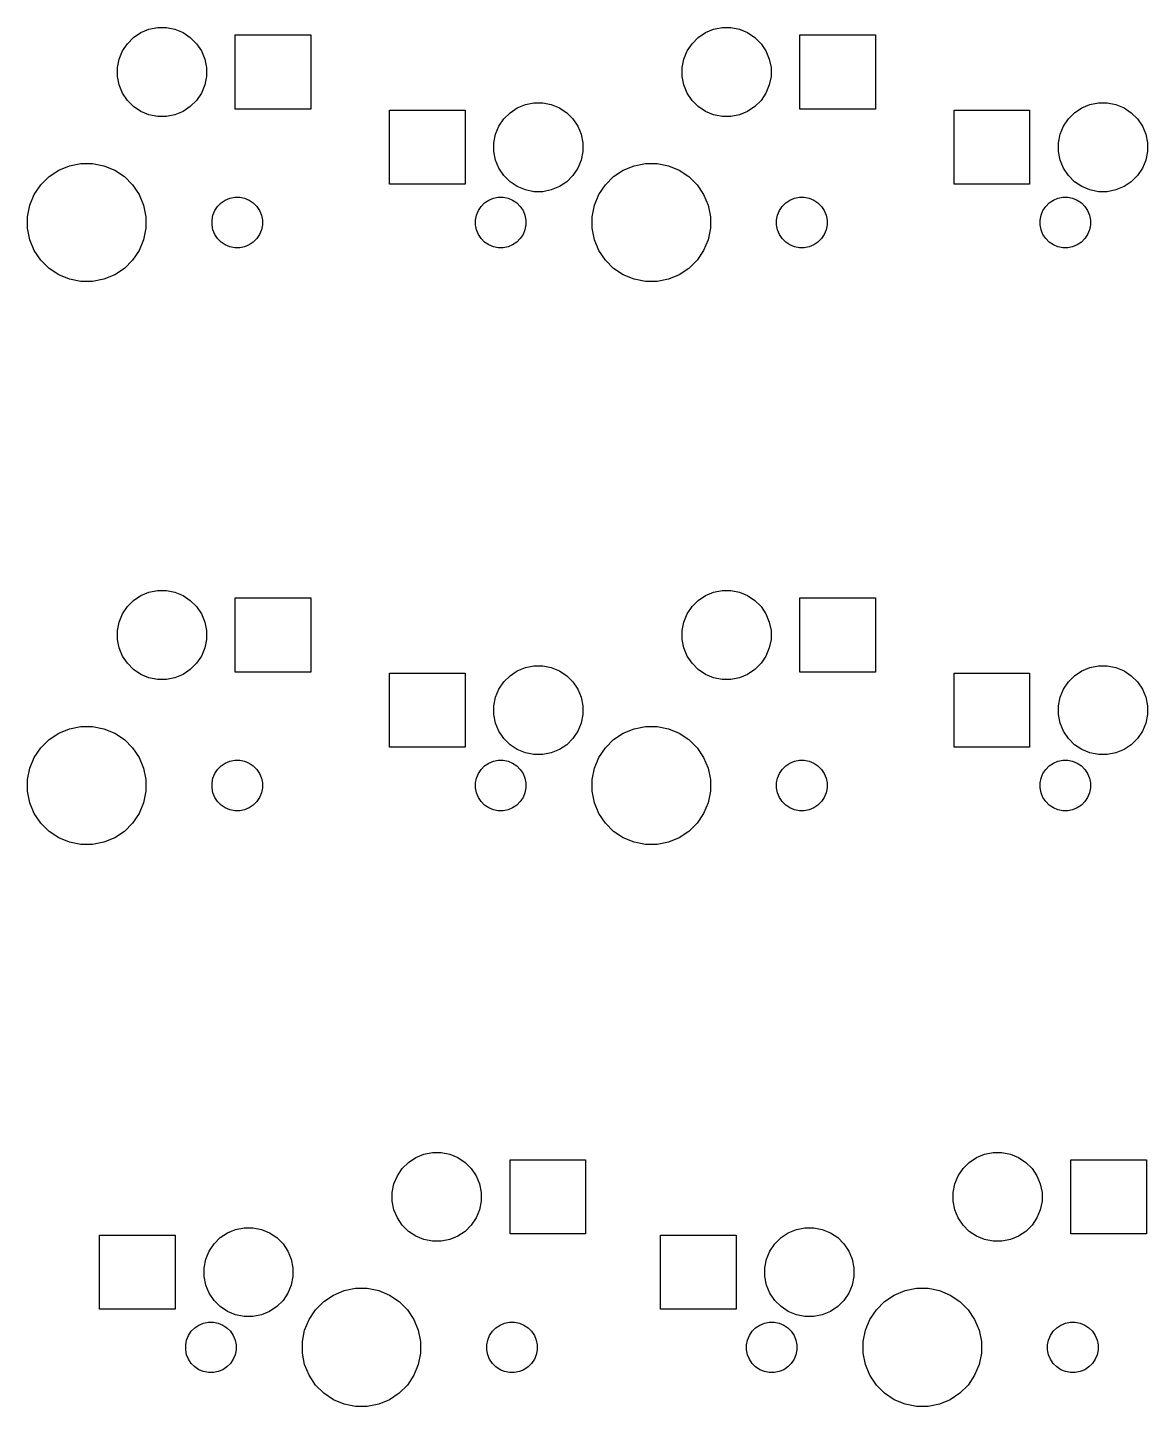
# Model space of a CAD drawing. Extents: x 1.2 to 14.8, y -4.6 to -0.3.
# Drawn here: x 4.511 to 5.999, y -2.308 to -0.476 of the extents above; entities that cross this region are included whole.
import ezdxf

# ---------------------------------------------------------------- set-up
doc = ezdxf.new("R2010")
doc.units = 0
doc.header["$MEASUREMENT"] = 0
doc.layers.add('BLACK', color=7, linetype='CONTINUOUS')

msp = doc.modelspace()

# ---------------------------------------------------------------- linework, layer by layer
at = {"layer": 'BLACK', "linetype": 'CONTINUOUS'}
for p, q in [((4.67277, -0.478214), (4.68418, -0.475945)), ((4.68418, -0.475945), (4.69582, -0.475945)), ((4.69582, -0.475945), (4.70723, -0.478214)), ((5.42277, -0.478214), (5.43418, -0.475945)), ((5.43418, -0.475945), (5.44582, -0.475945)), ((5.44582, -0.475945), (5.45723, -0.478214)), ((4.64413, -0.497355), (4.65235, -0.489129)), ((4.65235, -0.489129), (4.66203, -0.482666)), ((4.66203, -0.482666), (4.67277, -0.478214)), ((4.70723, -0.478214), (4.71797, -0.482666)), ((4.71797, -0.482666), (4.72765, -0.489129)), ((4.72765, -0.489129), (4.73587, -0.497355)), ((4.78744, -0.584213), (4.78744, -0.485787)), ((4.78744, -0.485787), (4.88783, -0.485787)), ((4.88783, -0.485787), (4.88783, -0.584213)), ((5.39413, -0.497355), (5.40235, -0.489129)), ((5.40235, -0.489129), (5.41203, -0.482666)), ((5.41203, -0.482666), (5.42277, -0.478214)), ((5.45723, -0.478214), (5.46797, -0.482666)), ((5.46797, -0.482666), (5.47765, -0.489129)), ((5.47765, -0.489129), (5.48587, -0.497355)), ((5.53744, -0.584213), (5.53744, -0.485787)), ((5.53744, -0.485787), (5.63783, -0.485787)), ((5.63783, -0.485787), (5.63783, -0.584213)), ((4.63321, -0.517774), (4.63767, -0.507027)), ((4.63767, -0.507027), (4.64413, -0.497355)), ((4.73587, -0.497355), (4.74233, -0.507027)), ((4.74233, -0.507027), (4.74679, -0.517774)), ((5.38321, -0.517774), (5.38767, -0.507027)), ((5.38767, -0.507027), (5.39413, -0.497355)), ((5.48587, -0.497355), (5.49233, -0.507027)), ((5.49233, -0.507027), (5.49679, -0.517774)), ((4.63094, -0.529184), (4.63321, -0.517774)), ((4.63094, -0.540816), (4.63094, -0.529184)), ((4.74679, -0.517774), (4.74906, -0.529184)), ((4.74906, -0.529184), (4.74906, -0.540816)), ((5.38094, -0.529184), (5.38321, -0.517774)), ((5.38094, -0.540816), (5.38094, -0.529184)), ((5.49679, -0.517774), (5.49906, -0.529184)), ((5.49906, -0.529184), (5.49906, -0.540816)), ((4.63321, -0.552226), (4.63094, -0.540816)), ((4.74906, -0.540816), (4.74679, -0.552226)), ((5.38321, -0.552226), (5.38094, -0.540816)), ((5.49906, -0.540816), (5.49679, -0.552226)), ((4.63767, -0.562973), (4.63321, -0.552226)), ((4.64413, -0.572645), (4.63767, -0.562973)), ((4.74233, -0.562973), (4.73587, -0.572645)), ((4.74679, -0.552226), (4.74233, -0.562973)), ((5.38767, -0.562973), (5.38321, -0.552226)), ((5.39413, -0.572645), (5.38767, -0.562973)), ((5.49233, -0.562973), (5.48587, -0.572645)), ((5.49679, -0.552226), (5.49233, -0.562973)), ((4.65235, -0.580871), (4.64413, -0.572645)), ((4.66203, -0.587334), (4.65235, -0.580871)), ((4.72765, -0.580871), (4.71797, -0.587334)), ((4.73587, -0.572645), (4.72765, -0.580871)), ((4.88783, -0.584213), (4.78744, -0.584213)), ((4.99217, -0.684213), (4.99217, -0.585787)), ((4.99217, -0.585787), (5.09256, -0.585787)), ((5.09256, -0.585787), (5.09256, -0.684213)), ((5.15235, -0.589129), (5.16203, -0.582666)), ((5.16203, -0.582666), (5.17277, -0.578214)), ((5.17277, -0.578214), (5.18418, -0.575945)), ((5.18418, -0.575945), (5.19582, -0.575945)), ((5.19582, -0.575945), (5.20723, -0.578214)), ((5.20723, -0.578214), (5.21797, -0.582666)), ((5.21797, -0.582666), (5.22765, -0.589129)), ((5.40235, -0.580871), (5.39413, -0.572645)), ((5.41203, -0.587334), (5.40235, -0.580871)), ((5.47765, -0.580871), (5.46797, -0.587334)), ((5.48587, -0.572645), (5.47765, -0.580871)), ((5.63783, -0.584213), (5.53744, -0.584213)), ((5.74217, -0.684213), (5.74217, -0.585787)), ((5.74217, -0.585787), (5.84256, -0.585787)), ((5.84256, -0.585787), (5.84256, -0.684213)), ((5.90235, -0.589129), (5.91203, -0.582666)), ((5.91203, -0.582666), (5.92277, -0.578214)), ((5.92277, -0.578214), (5.93418, -0.575945)), ((5.93418, -0.575945), (5.94582, -0.575945)), ((5.94582, -0.575945), (5.95723, -0.578214)), ((5.95723, -0.578214), (5.96797, -0.582666)), ((5.96797, -0.582666), (5.97765, -0.589129)), ((4.67277, -0.591786), (4.66203, -0.587334)), ((4.68418, -0.594055), (4.67277, -0.591786)), ((4.69582, -0.594055), (4.68418, -0.594055)), ((4.70723, -0.591786), (4.69582, -0.594055)), ((4.71797, -0.587334), (4.70723, -0.591786)), ((5.13767, -0.607027), (5.14413, -0.597355)), ((5.14413, -0.597355), (5.15235, -0.589129)), ((5.22765, -0.589129), (5.23587, -0.597355)), ((5.23587, -0.597355), (5.24233, -0.607027)), ((5.42277, -0.591786), (5.41203, -0.587334)), ((5.43418, -0.594055), (5.42277, -0.591786)), ((5.44582, -0.594055), (5.43418, -0.594055)), ((5.45723, -0.591786), (5.44582, -0.594055)), ((5.46797, -0.587334), (5.45723, -0.591786)), ((5.88767, -0.607027), (5.89413, -0.597355)), ((5.89413, -0.597355), (5.90235, -0.589129)), ((5.97765, -0.589129), (5.98587, -0.597355)), ((5.98587, -0.597355), (5.99233, -0.607027)), ((5.13094, -0.629184), (5.13321, -0.617774)), ((5.13321, -0.617774), (5.13767, -0.607027)), ((5.24233, -0.607027), (5.24679, -0.617774)), ((5.24679, -0.617774), (5.24906, -0.629184)), ((5.88094, -0.629184), (5.88321, -0.617774)), ((5.88321, -0.617774), (5.88767, -0.607027)), ((5.99233, -0.607027), (5.99679, -0.617774)), ((5.99679, -0.617774), (5.99906, -0.629184)), ((5.13094, -0.640816), (5.13094, -0.629184)), ((5.13321, -0.652226), (5.13094, -0.640816)), ((5.24906, -0.640816), (5.24679, -0.652226)), ((5.24906, -0.629184), (5.24906, -0.640816)), ((5.88094, -0.640816), (5.88094, -0.629184)), ((5.88321, -0.652226), (5.88094, -0.640816)), ((5.99906, -0.640816), (5.99679, -0.652226)), ((5.99906, -0.629184), (5.99906, -0.640816)), ((4.55282, -0.665434), (4.5671, -0.659517)), ((4.5671, -0.659517), (4.58227, -0.6565)), ((4.58227, -0.6565), (4.59773, -0.6565)), ((4.59773, -0.6565), (4.6129, -0.659517)), ((4.6129, -0.659517), (4.62718, -0.665434)), ((5.13767, -0.662973), (5.13321, -0.652226)), ((5.24679, -0.652226), (5.24233, -0.662973)), ((5.30282, -0.665434), (5.3171, -0.659517)), ((5.3171, -0.659517), (5.33227, -0.6565)), ((5.33227, -0.6565), (5.34773, -0.6565)), ((5.34773, -0.6565), (5.3629, -0.659517)), ((5.3629, -0.659517), (5.37718, -0.665434)), ((5.88767, -0.662973), (5.88321, -0.652226)), ((5.99679, -0.652226), (5.99233, -0.662973)), ((4.52903, -0.684959), (4.53996, -0.674025)), ((4.53996, -0.674025), (4.55282, -0.665434)), ((4.62718, -0.665434), (4.64004, -0.674025)), ((4.64004, -0.674025), (4.65097, -0.684959)), ((5.14413, -0.672645), (5.13767, -0.662973)), ((5.15235, -0.680871), (5.14413, -0.672645)), ((5.23587, -0.672645), (5.22765, -0.680871)), ((5.24233, -0.662973), (5.23587, -0.672645)), ((5.27903, -0.684959), (5.28996, -0.674025)), ((5.28996, -0.674025), (5.30282, -0.665434)), ((5.37718, -0.665434), (5.39004, -0.674025)), ((5.39004, -0.674025), (5.40097, -0.684959)), ((5.89413, -0.672645), (5.88767, -0.662973)), ((5.90235, -0.680871), (5.89413, -0.672645)), ((5.98587, -0.672645), (5.97765, -0.680871)), ((5.99233, -0.662973), (5.98587, -0.672645)), ((4.52043, -0.697816), (4.52903, -0.684959)), ((4.65097, -0.684959), (4.65957, -0.697816)), ((5.09256, -0.684213), (4.99217, -0.684213)), ((5.16203, -0.687334), (5.15235, -0.680871)), ((5.17277, -0.691786), (5.16203, -0.687334)), ((5.18418, -0.694055), (5.17277, -0.691786)), ((5.19582, -0.694055), (5.18418, -0.694055)), ((5.20723, -0.691786), (5.19582, -0.694055)), ((5.21797, -0.687334), (5.20723, -0.691786)), ((5.22765, -0.680871), (5.21797, -0.687334)), ((5.27043, -0.697816), (5.27903, -0.684959)), ((5.40097, -0.684959), (5.40957, -0.697816)), ((5.84256, -0.684213), (5.74217, -0.684213)), ((5.91203, -0.687334), (5.90235, -0.680871)), ((5.92277, -0.691786), (5.91203, -0.687334)), ((5.93418, -0.694055), (5.92277, -0.691786)), ((5.94582, -0.694055), (5.93418, -0.694055)), ((5.95723, -0.691786), (5.94582, -0.694055)), ((5.96797, -0.687334), (5.95723, -0.691786)), ((5.97765, -0.680871), (5.96797, -0.687334)), ((4.5115, -0.727268), (4.51452, -0.712102)), ((4.51452, -0.712102), (4.52043, -0.697816)), ((4.65957, -0.697816), (4.66548, -0.712102)), ((4.66548, -0.712102), (4.6685, -0.727268)), ((4.76031, -0.719132), (4.76398, -0.713645)), ((4.76398, -0.713645), (4.76865, -0.708979)), ((4.76865, -0.708979), (4.77413, -0.705313)), ((4.77413, -0.705313), (4.78023, -0.702787)), ((4.78023, -0.702787), (4.7867, -0.7015)), ((4.7867, -0.7015), (4.7933, -0.7015)), ((4.7933, -0.7015), (4.79977, -0.702787)), ((4.79977, -0.702787), (4.80587, -0.705313)), ((4.80587, -0.705313), (4.81135, -0.708979)), ((4.81135, -0.708979), (4.81602, -0.713645)), ((4.81602, -0.713645), (4.81969, -0.719132)), ((5.11031, -0.719132), (5.11398, -0.713645)), ((5.11398, -0.713645), (5.11864, -0.708979)), ((5.11864, -0.708979), (5.12413, -0.705313)), ((5.12413, -0.705313), (5.13023, -0.702787)), ((5.13023, -0.702787), (5.1367, -0.7015)), ((5.1367, -0.7015), (5.1433, -0.7015)), ((5.1433, -0.7015), (5.14977, -0.702787)), ((5.14977, -0.702787), (5.15587, -0.705313)), ((5.15587, -0.705313), (5.16135, -0.708979)), ((5.16135, -0.708979), (5.16602, -0.713645)), ((5.16602, -0.713645), (5.16969, -0.719132)), ((5.2615, -0.727268), (5.26452, -0.712102)), ((5.26452, -0.712102), (5.27043, -0.697816)), ((5.40957, -0.697816), (5.41548, -0.712102)), ((5.41548, -0.712102), (5.4185, -0.727268)), ((5.51031, -0.719132), (5.51398, -0.713645)), ((5.51398, -0.713645), (5.51865, -0.708979)), ((5.51865, -0.708979), (5.52413, -0.705313)), ((5.52413, -0.705313), (5.53023, -0.702787)), ((5.53023, -0.702787), (5.5367, -0.7015)), ((5.5367, -0.7015), (5.5433, -0.7015)), ((5.5433, -0.7015), (5.54977, -0.702787)), ((5.54977, -0.702787), (5.55587, -0.705313)), ((5.55587, -0.705313), (5.56135, -0.708979)), ((5.56135, -0.708979), (5.56602, -0.713645)), ((5.56602, -0.713645), (5.56969, -0.719132)), ((5.86031, -0.719132), (5.86398, -0.713645)), ((5.86398, -0.713645), (5.86864, -0.708979)), ((5.86864, -0.708979), (5.87413, -0.705313)), ((5.87413, -0.705313), (5.88023, -0.702787)), ((5.88023, -0.702787), (5.8867, -0.7015)), ((5.8867, -0.7015), (5.8933, -0.7015)), ((5.8933, -0.7015), (5.89977, -0.702787)), ((5.89977, -0.702787), (5.90587, -0.705313)), ((5.90587, -0.705313), (5.91135, -0.708979)), ((5.91135, -0.708979), (5.91602, -0.713645)), ((5.91602, -0.713645), (5.91969, -0.719132)), ((4.5115, -0.742732), (4.5115, -0.727268)), ((4.6685, -0.727268), (4.6685, -0.742732)), ((4.7565, -0.731701), (4.75779, -0.725228)), ((4.7565, -0.738299), (4.7565, -0.731701)), ((4.75779, -0.725228), (4.76031, -0.719132)), ((4.81969, -0.719132), (4.82221, -0.725228)), ((4.82221, -0.725228), (4.8235, -0.731701)), ((4.8235, -0.731701), (4.8235, -0.738299)), ((5.1065, -0.731701), (5.10779, -0.725228)), ((5.1065, -0.738299), (5.1065, -0.731701)), ((5.10779, -0.725228), (5.11031, -0.719132)), ((5.16969, -0.719132), (5.17221, -0.725228)), ((5.17221, -0.725228), (5.1735, -0.731701)), ((5.1735, -0.731701), (5.1735, -0.738299)), ((5.2615, -0.742732), (5.2615, -0.727268)), ((5.4185, -0.727268), (5.4185, -0.742732)), ((5.5065, -0.731701), (5.50779, -0.725228)), ((5.5065, -0.738299), (5.5065, -0.731701)), ((5.50779, -0.725228), (5.51031, -0.719132)), ((5.56969, -0.719132), (5.57221, -0.725228)), ((5.57221, -0.725228), (5.5735, -0.731701)), ((5.5735, -0.731701), (5.5735, -0.738299)), ((5.8565, -0.731701), (5.85779, -0.725228)), ((5.8565, -0.738299), (5.8565, -0.731701)), ((5.85779, -0.725228), (5.86031, -0.719132)), ((5.91969, -0.719132), (5.92221, -0.725228)), ((5.92221, -0.725228), (5.9235, -0.731701)), ((5.9235, -0.731701), (5.9235, -0.738299)), ((4.51452, -0.757898), (4.5115, -0.742732)), ((4.6685, -0.742732), (4.66548, -0.757898)), ((4.75779, -0.744772), (4.7565, -0.738299)), ((4.76031, -0.750868), (4.75779, -0.744772)), ((4.76398, -0.756355), (4.76031, -0.750868)), ((4.81969, -0.750868), (4.81602, -0.756355)), ((4.82221, -0.744772), (4.81969, -0.750868)), ((4.8235, -0.738299), (4.82221, -0.744772)), ((5.10779, -0.744772), (5.1065, -0.738299)), ((5.11031, -0.750868), (5.10779, -0.744772)), ((5.11398, -0.756355), (5.11031, -0.750868)), ((5.16969, -0.750868), (5.16602, -0.756355)), ((5.17221, -0.744772), (5.16969, -0.750868)), ((5.1735, -0.738299), (5.17221, -0.744772)), ((5.26452, -0.757898), (5.2615, -0.742732)), ((5.4185, -0.742732), (5.41548, -0.757898)), ((5.50779, -0.744772), (5.5065, -0.738299)), ((5.51031, -0.750868), (5.50779, -0.744772)), ((5.51398, -0.756355), (5.51031, -0.750868)), ((5.56969, -0.750868), (5.56602, -0.756355)), ((5.57221, -0.744772), (5.56969, -0.750868)), ((5.5735, -0.738299), (5.57221, -0.744772)), ((5.85779, -0.744772), (5.8565, -0.738299)), ((5.86031, -0.750868), (5.85779, -0.744772)), ((5.86398, -0.756355), (5.86031, -0.750868)), ((5.91969, -0.750868), (5.91602, -0.756355)), ((5.92221, -0.744772), (5.91969, -0.750868)), ((5.9235, -0.738299), (5.92221, -0.744772)), ((4.52043, -0.772184), (4.51452, -0.757898)), ((4.66548, -0.757898), (4.65957, -0.772184)), ((4.76865, -0.761021), (4.76398, -0.756355)), ((4.77413, -0.764687), (4.76865, -0.761021)), ((4.78023, -0.767213), (4.77413, -0.764687)), ((4.7867, -0.7685), (4.78023, -0.767213)), ((4.7933, -0.7685), (4.7867, -0.7685)), ((4.79977, -0.767213), (4.7933, -0.7685)), ((4.80587, -0.764687), (4.79977, -0.767213)), ((4.81135, -0.761021), (4.80587, -0.764687)), ((4.81602, -0.756355), (4.81135, -0.761021)), ((5.11864, -0.761021), (5.11398, -0.756355)), ((5.12413, -0.764687), (5.11864, -0.761021)), ((5.13023, -0.767213), (5.12413, -0.764687)), ((5.1367, -0.7685), (5.13023, -0.767213)), ((5.1433, -0.7685), (5.1367, -0.7685)), ((5.14977, -0.767213), (5.1433, -0.7685)), ((5.15587, -0.764687), (5.14977, -0.767213)), ((5.16135, -0.761021), (5.15587, -0.764687)), ((5.16602, -0.756355), (5.16135, -0.761021)), ((5.27043, -0.772184), (5.26452, -0.757898)), ((5.41548, -0.757898), (5.40957, -0.772184)), ((5.51865, -0.761021), (5.51398, -0.756355)), ((5.52413, -0.764687), (5.51865, -0.761021)), ((5.53023, -0.767213), (5.52413, -0.764687)), ((5.5367, -0.7685), (5.53023, -0.767213)), ((5.5433, -0.7685), (5.5367, -0.7685)), ((5.54977, -0.767213), (5.5433, -0.7685)), ((5.55587, -0.764687), (5.54977, -0.767213)), ((5.56135, -0.761021), (5.55587, -0.764687)), ((5.56602, -0.756355), (5.56135, -0.761021)), ((5.86864, -0.761021), (5.86398, -0.756355)), ((5.87413, -0.764687), (5.86864, -0.761021)), ((5.88023, -0.767213), (5.87413, -0.764687)), ((5.8867, -0.7685), (5.88023, -0.767213)), ((5.8933, -0.7685), (5.8867, -0.7685)), ((5.89977, -0.767213), (5.8933, -0.7685)), ((5.90587, -0.764687), (5.89977, -0.767213)), ((5.91135, -0.761021), (5.90587, -0.764687)), ((5.91602, -0.756355), (5.91135, -0.761021)), ((4.52903, -0.785041), (4.52043, -0.772184)), ((4.53996, -0.795975), (4.52903, -0.785041)), ((4.65097, -0.785041), (4.64004, -0.795975)), ((4.65957, -0.772184), (4.65097, -0.785041)), ((5.27903, -0.785041), (5.27043, -0.772184)), ((5.28996, -0.795975), (5.27903, -0.785041)), ((5.40097, -0.785041), (5.39004, -0.795975)), ((5.40957, -0.772184), (5.40097, -0.785041)), ((4.55282, -0.804566), (4.53996, -0.795975)), ((4.5671, -0.810483), (4.55282, -0.804566)), ((4.62718, -0.804566), (4.6129, -0.810483)), ((4.64004, -0.795975), (4.62718, -0.804566)), ((5.30282, -0.804566), (5.28996, -0.795975)), ((5.3171, -0.810483), (5.30282, -0.804566)), ((5.37718, -0.804566), (5.3629, -0.810483)), ((5.39004, -0.795975), (5.37718, -0.804566)), ((4.58227, -0.8135), (4.5671, -0.810483)), ((4.59773, -0.8135), (4.58227, -0.8135)), ((4.6129, -0.810483), (4.59773, -0.8135)), ((5.33227, -0.8135), (5.3171, -0.810483)), ((5.34773, -0.8135), (5.33227, -0.8135)), ((5.3629, -0.810483), (5.34773, -0.8135)), ((4.66203, -1.23089), (4.67277, -1.22644)), ((4.67277, -1.22644), (4.68418, -1.22417)), ((4.68418, -1.22417), (4.69582, -1.22417)), ((4.69582, -1.22417), (4.70723, -1.22644)), ((4.70723, -1.22644), (4.71797, -1.23089)), ((5.41203, -1.23089), (5.42277, -1.22644)), ((5.42277, -1.22644), (5.43418, -1.22417)), ((5.43418, -1.22417), (5.44582, -1.22417)), ((5.44582, -1.22417), (5.45723, -1.22644)), ((5.45723, -1.22644), (5.46797, -1.23089)), ((4.63767, -1.25525), (4.64413, -1.24558)), ((4.64413, -1.24558), (4.65235, -1.23735)), ((4.65235, -1.23735), (4.66203, -1.23089)), ((4.71797, -1.23089), (4.72765, -1.23735)), ((4.72765, -1.23735), (4.73587, -1.24558)), ((4.73587, -1.24558), (4.74233, -1.25525)), ((4.78744, -1.33244), (4.78744, -1.23401)), ((4.78744, -1.23401), (4.88783, -1.23401)), ((4.88783, -1.23401), (4.88783, -1.33244)), ((5.38767, -1.25525), (5.39413, -1.24558)), ((5.39413, -1.24558), (5.40235, -1.23735)), ((5.40235, -1.23735), (5.41203, -1.23089)), ((5.46797, -1.23089), (5.47765, -1.23735)), ((5.47765, -1.23735), (5.48587, -1.24558)), ((5.48587, -1.24558), (5.49233, -1.25525)), ((5.53744, -1.33244), (5.53744, -1.23401)), ((5.53744, -1.23401), (5.63783, -1.23401)), ((5.63783, -1.23401), (5.63783, -1.33244)), ((4.63321, -1.266), (4.63767, -1.25525)), ((4.74233, -1.25525), (4.74679, -1.266)), ((5.38321, -1.266), (5.38767, -1.25525)), ((5.49233, -1.25525), (5.49679, -1.266)), ((4.63094, -1.27741), (4.63321, -1.266)), ((4.63094, -1.28904), (4.63094, -1.27741)), ((4.74679, -1.266), (4.74906, -1.27741)), ((4.74906, -1.27741), (4.74906, -1.28904)), ((5.38094, -1.27741), (5.38321, -1.266)), ((5.38094, -1.28904), (5.38094, -1.27741)), ((5.49679, -1.266), (5.49906, -1.27741)), ((5.49906, -1.27741), (5.49906, -1.28904)), ((4.63321, -1.30045), (4.63094, -1.28904)), ((4.63767, -1.3112), (4.63321, -1.30045)), ((4.74679, -1.30045), (4.74233, -1.3112)), ((4.74906, -1.28904), (4.74679, -1.30045)), ((5.38321, -1.30045), (5.38094, -1.28904)), ((5.38767, -1.3112), (5.38321, -1.30045)), ((5.49679, -1.30045), (5.49233, -1.3112)), ((5.49906, -1.28904), (5.49679, -1.30045)), ((4.64413, -1.32087), (4.63767, -1.3112)), ((4.74233, -1.3112), (4.73587, -1.32087)), ((5.39413, -1.32087), (5.38767, -1.3112)), ((5.49233, -1.3112), (5.48587, -1.32087)), ((4.65235, -1.3291), (4.64413, -1.32087)), ((4.66203, -1.33556), (4.65235, -1.3291)), ((4.67277, -1.34001), (4.66203, -1.33556)), ((4.71797, -1.33556), (4.70723, -1.34001)), ((4.72765, -1.3291), (4.71797, -1.33556)), ((4.73587, -1.32087), (4.72765, -1.3291)), ((4.88783, -1.33244), (4.78744, -1.33244)), ((4.99217, -1.43244), (4.99217, -1.33401)), ((4.99217, -1.33401), (5.09256, -1.33401)), ((5.09256, -1.33401), (5.09256, -1.43244)), ((5.14413, -1.34558), (5.15235, -1.33735)), ((5.15235, -1.33735), (5.16203, -1.33089)), ((5.16203, -1.33089), (5.17277, -1.32644)), ((5.17277, -1.32644), (5.18418, -1.32417)), ((5.18418, -1.32417), (5.19582, -1.32417)), ((5.19582, -1.32417), (5.20723, -1.32644)), ((5.20723, -1.32644), (5.21797, -1.33089)), ((5.21797, -1.33089), (5.22765, -1.33735)), ((5.22765, -1.33735), (5.23587, -1.34558)), ((5.40235, -1.3291), (5.39413, -1.32087)), ((5.41203, -1.33556), (5.40235, -1.3291)), ((5.42277, -1.34001), (5.41203, -1.33556)), ((5.46797, -1.33556), (5.45723, -1.34001)), ((5.47765, -1.3291), (5.46797, -1.33556)), ((5.48587, -1.32087), (5.47765, -1.3291)), ((5.63783, -1.33244), (5.53744, -1.33244)), ((5.74217, -1.43244), (5.74217, -1.33401)), ((5.74217, -1.33401), (5.84256, -1.33401)), ((5.84256, -1.33401), (5.84256, -1.43244)), ((5.89413, -1.34558), (5.90235, -1.33735)), ((5.90235, -1.33735), (5.91203, -1.33089)), ((5.91203, -1.33089), (5.92277, -1.32644)), ((5.92277, -1.32644), (5.93418, -1.32417)), ((5.93418, -1.32417), (5.94582, -1.32417)), ((5.94582, -1.32417), (5.95723, -1.32644)), ((5.95723, -1.32644), (5.96797, -1.33089)), ((5.96797, -1.33089), (5.97765, -1.33735)), ((5.97765, -1.33735), (5.98587, -1.34558)), ((4.68418, -1.34228), (4.67277, -1.34001)), ((4.69582, -1.34228), (4.68418, -1.34228)), ((4.70723, -1.34001), (4.69582, -1.34228)), ((5.13321, -1.366), (5.13767, -1.35525)), ((5.13767, -1.35525), (5.14413, -1.34558)), ((5.23587, -1.34558), (5.24233, -1.35525)), ((5.24233, -1.35525), (5.24679, -1.366)), ((5.43418, -1.34228), (5.42277, -1.34001)), ((5.44582, -1.34228), (5.43418, -1.34228)), ((5.45723, -1.34001), (5.44582, -1.34228)), ((5.88321, -1.366), (5.88767, -1.35525)), ((5.88767, -1.35525), (5.89413, -1.34558)), ((5.98587, -1.34558), (5.99233, -1.35525)), ((5.99233, -1.35525), (5.99679, -1.366)), ((5.13094, -1.37741), (5.13321, -1.366)), ((5.24679, -1.366), (5.24906, -1.37741)), ((5.88094, -1.37741), (5.88321, -1.366)), ((5.99679, -1.366), (5.99906, -1.37741)), ((5.13094, -1.38904), (5.13094, -1.37741)), ((5.13321, -1.40045), (5.13094, -1.38904)), ((5.24906, -1.38904), (5.24679, -1.40045)), ((5.24906, -1.37741), (5.24906, -1.38904)), ((5.88094, -1.38904), (5.88094, -1.37741)), ((5.88321, -1.40045), (5.88094, -1.38904)), ((5.99906, -1.38904), (5.99679, -1.40045)), ((5.99906, -1.37741), (5.99906, -1.38904)), ((4.55282, -1.41366), (4.5671, -1.40774)), ((4.5671, -1.40774), (4.58227, -1.40472)), ((4.58227, -1.40472), (4.59773, -1.40472)), ((4.59773, -1.40472), (4.6129, -1.40774)), ((4.6129, -1.40774), (4.62718, -1.41366)), ((5.13767, -1.4112), (5.13321, -1.40045)), ((5.24679, -1.40045), (5.24233, -1.4112)), ((5.30282, -1.41366), (5.3171, -1.40774)), ((5.3171, -1.40774), (5.33227, -1.40472)), ((5.33227, -1.40472), (5.34773, -1.40472)), ((5.34773, -1.40472), (5.3629, -1.40774)), ((5.3629, -1.40774), (5.37718, -1.41366)), ((5.88767, -1.4112), (5.88321, -1.40045)), ((5.99679, -1.40045), (5.99233, -1.4112)), ((4.52903, -1.43318), (4.53996, -1.42225)), ((4.53996, -1.42225), (4.55282, -1.41366)), ((4.62718, -1.41366), (4.64004, -1.42225)), ((4.64004, -1.42225), (4.65097, -1.43318)), ((5.14413, -1.42087), (5.13767, -1.4112)), ((5.15235, -1.4291), (5.14413, -1.42087)), ((5.16203, -1.43556), (5.15235, -1.4291)), ((5.22765, -1.4291), (5.21797, -1.43556)), ((5.23587, -1.42087), (5.22765, -1.4291)), ((5.24233, -1.4112), (5.23587, -1.42087)), ((5.27903, -1.43318), (5.28996, -1.42225)), ((5.28996, -1.42225), (5.30282, -1.41366)), ((5.37718, -1.41366), (5.39004, -1.42225)), ((5.39004, -1.42225), (5.40097, -1.43318)), ((5.89413, -1.42087), (5.88767, -1.4112)), ((5.90235, -1.4291), (5.89413, -1.42087)), ((5.91203, -1.43556), (5.90235, -1.4291)), ((5.97765, -1.4291), (5.96797, -1.43556)), ((5.98587, -1.42087), (5.97765, -1.4291)), ((5.99233, -1.4112), (5.98587, -1.42087)), ((4.51452, -1.46033), (4.52043, -1.44604)), ((4.52043, -1.44604), (4.52903, -1.43318)), ((4.65097, -1.43318), (4.65957, -1.44604)), ((4.65957, -1.44604), (4.66548, -1.46033)), ((5.09256, -1.43244), (4.99217, -1.43244)), ((5.17277, -1.44001), (5.16203, -1.43556)), ((5.18418, -1.44228), (5.17277, -1.44001)), ((5.19582, -1.44228), (5.18418, -1.44228)), ((5.20723, -1.44001), (5.19582, -1.44228)), ((5.21797, -1.43556), (5.20723, -1.44001)), ((5.26452, -1.46033), (5.27043, -1.44604)), ((5.27043, -1.44604), (5.27903, -1.43318)), ((5.40097, -1.43318), (5.40957, -1.44604)), ((5.40957, -1.44604), (5.41548, -1.46033)), ((5.84256, -1.43244), (5.74217, -1.43244)), ((5.92277, -1.44001), (5.91203, -1.43556)), ((5.93418, -1.44228), (5.92277, -1.44001)), ((5.94582, -1.44228), (5.93418, -1.44228)), ((5.95723, -1.44001), (5.94582, -1.44228)), ((5.96797, -1.43556), (5.95723, -1.44001)), ((4.5115, -1.47549), (4.51452, -1.46033)), ((4.66548, -1.46033), (4.6685, -1.47549)), ((4.76031, -1.46736), (4.76398, -1.46187)), ((4.76398, -1.46187), (4.76865, -1.4572)), ((4.76865, -1.4572), (4.77413, -1.45354)), ((4.77413, -1.45354), (4.78023, -1.45101)), ((4.78023, -1.45101), (4.7867, -1.44972)), ((4.7867, -1.44972), (4.7933, -1.44972)), ((4.7933, -1.44972), (4.79977, -1.45101)), ((4.79977, -1.45101), (4.80587, -1.45354)), ((4.80587, -1.45354), (4.81135, -1.4572)), ((4.81135, -1.4572), (4.81602, -1.46187)), ((4.81602, -1.46187), (4.81969, -1.46736)), ((5.11031, -1.46736), (5.11398, -1.46187)), ((5.11398, -1.46187), (5.11864, -1.4572)), ((5.11864, -1.4572), (5.12413, -1.45354)), ((5.12413, -1.45354), (5.13023, -1.45101)), ((5.13023, -1.45101), (5.1367, -1.44972)), ((5.1367, -1.44972), (5.1433, -1.44972)), ((5.1433, -1.44972), (5.14977, -1.45101)), ((5.14977, -1.45101), (5.15587, -1.45354)), ((5.15587, -1.45354), (5.16135, -1.4572)), ((5.16135, -1.4572), (5.16602, -1.46187)), ((5.16602, -1.46187), (5.16969, -1.46736)), ((5.2615, -1.47549), (5.26452, -1.46033)), ((5.41548, -1.46033), (5.4185, -1.47549)), ((5.51031, -1.46736), (5.51398, -1.46187)), ((5.51398, -1.46187), (5.51865, -1.4572)), ((5.51865, -1.4572), (5.52413, -1.45354)), ((5.52413, -1.45354), (5.53023, -1.45101)), ((5.53023, -1.45101), (5.5367, -1.44972)), ((5.5367, -1.44972), (5.5433, -1.44972)), ((5.5433, -1.44972), (5.54977, -1.45101)), ((5.54977, -1.45101), (5.55587, -1.45354)), ((5.55587, -1.45354), (5.56135, -1.4572)), ((5.56135, -1.4572), (5.56602, -1.46187)), ((5.56602, -1.46187), (5.56969, -1.46736)), ((5.86031, -1.46736), (5.86398, -1.46187)), ((5.86398, -1.46187), (5.86864, -1.4572)), ((5.86864, -1.4572), (5.87413, -1.45354)), ((5.87413, -1.45354), (5.88023, -1.45101)), ((5.88023, -1.45101), (5.8867, -1.44972)), ((5.8867, -1.44972), (5.8933, -1.44972)), ((5.8933, -1.44972), (5.89977, -1.45101)), ((5.89977, -1.45101), (5.90587, -1.45354)), ((5.90587, -1.45354), (5.91135, -1.4572)), ((5.91135, -1.4572), (5.91602, -1.46187)), ((5.91602, -1.46187), (5.91969, -1.46736)), ((4.5115, -1.49096), (4.5115, -1.47549)), ((4.6685, -1.47549), (4.6685, -1.49096)), ((4.7565, -1.47992), (4.75779, -1.47345)), ((4.7565, -1.48652), (4.7565, -1.47992)), ((4.75779, -1.47345), (4.76031, -1.46736)), ((4.81969, -1.46736), (4.82221, -1.47345)), ((4.82221, -1.47345), (4.8235, -1.47992)), ((4.8235, -1.47992), (4.8235, -1.48652)), ((5.1065, -1.47992), (5.10779, -1.47345)), ((5.1065, -1.48652), (5.1065, -1.47992)), ((5.10779, -1.47345), (5.11031, -1.46736)), ((5.16969, -1.46736), (5.17221, -1.47345)), ((5.17221, -1.47345), (5.1735, -1.47992)), ((5.1735, -1.47992), (5.1735, -1.48652)), ((5.2615, -1.49096), (5.2615, -1.47549)), ((5.4185, -1.47549), (5.4185, -1.49096)), ((5.5065, -1.47992), (5.50779, -1.47345)), ((5.5065, -1.48652), (5.5065, -1.47992)), ((5.50779, -1.47345), (5.51031, -1.46736)), ((5.56969, -1.46736), (5.57221, -1.47345)), ((5.57221, -1.47345), (5.5735, -1.47992)), ((5.5735, -1.47992), (5.5735, -1.48652)), ((5.8565, -1.47992), (5.85779, -1.47345)), ((5.8565, -1.48652), (5.8565, -1.47992)), ((5.85779, -1.47345), (5.86031, -1.46736)), ((5.91969, -1.46736), (5.92221, -1.47345)), ((5.92221, -1.47345), (5.9235, -1.47992)), ((5.9235, -1.47992), (5.9235, -1.48652)), ((4.51452, -1.50612), (4.5115, -1.49096)), ((4.6685, -1.49096), (4.66548, -1.50612)), ((4.75779, -1.493), (4.7565, -1.48652)), ((4.76031, -1.49909), (4.75779, -1.493)), ((4.76398, -1.50458), (4.76031, -1.49909)), ((4.81969, -1.49909), (4.81602, -1.50458)), ((4.82221, -1.493), (4.81969, -1.49909)), ((4.8235, -1.48652), (4.82221, -1.493)), ((5.10779, -1.493), (5.1065, -1.48652)), ((5.11031, -1.49909), (5.10779, -1.493)), ((5.11398, -1.50458), (5.11031, -1.49909)), ((5.16969, -1.49909), (5.16602, -1.50458)), ((5.17221, -1.493), (5.16969, -1.49909)), ((5.1735, -1.48652), (5.17221, -1.493)), ((5.26452, -1.50612), (5.2615, -1.49096)), ((5.4185, -1.49096), (5.41548, -1.50612)), ((5.50779, -1.493), (5.5065, -1.48652)), ((5.51031, -1.49909), (5.50779, -1.493)), ((5.51398, -1.50458), (5.51031, -1.49909)), ((5.56969, -1.49909), (5.56602, -1.50458)), ((5.57221, -1.493), (5.56969, -1.49909)), ((5.5735, -1.48652), (5.57221, -1.493)), ((5.85779, -1.493), (5.8565, -1.48652)), ((5.86031, -1.49909), (5.85779, -1.493)), ((5.86398, -1.50458), (5.86031, -1.49909)), ((5.91969, -1.49909), (5.91602, -1.50458)), ((5.92221, -1.493), (5.91969, -1.49909)), ((5.9235, -1.48652), (5.92221, -1.493)), ((4.52043, -1.52041), (4.51452, -1.50612)), ((4.52903, -1.53327), (4.52043, -1.52041)), ((4.65957, -1.52041), (4.65097, -1.53327)), ((4.66548, -1.50612), (4.65957, -1.52041)), ((4.76865, -1.50925), (4.76398, -1.50458)), ((4.77413, -1.51291), (4.76865, -1.50925)), ((4.78023, -1.51544), (4.77413, -1.51291)), ((4.7867, -1.51672), (4.78023, -1.51544)), ((4.7933, -1.51672), (4.7867, -1.51672)), ((4.79977, -1.51544), (4.7933, -1.51672)), ((4.80587, -1.51291), (4.79977, -1.51544)), ((4.81135, -1.50925), (4.80587, -1.51291)), ((4.81602, -1.50458), (4.81135, -1.50925)), ((5.11864, -1.50925), (5.11398, -1.50458)), ((5.12413, -1.51291), (5.11864, -1.50925)), ((5.13023, -1.51544), (5.12413, -1.51291)), ((5.1367, -1.51672), (5.13023, -1.51544)), ((5.1433, -1.51672), (5.1367, -1.51672)), ((5.14977, -1.51544), (5.1433, -1.51672)), ((5.15587, -1.51291), (5.14977, -1.51544)), ((5.16135, -1.50925), (5.15587, -1.51291)), ((5.16602, -1.50458), (5.16135, -1.50925)), ((5.27043, -1.52041), (5.26452, -1.50612)), ((5.27903, -1.53327), (5.27043, -1.52041)), ((5.40957, -1.52041), (5.40097, -1.53327)), ((5.41548, -1.50612), (5.40957, -1.52041)), ((5.51865, -1.50925), (5.51398, -1.50458)), ((5.52413, -1.51291), (5.51865, -1.50925)), ((5.53023, -1.51544), (5.52413, -1.51291)), ((5.5367, -1.51672), (5.53023, -1.51544)), ((5.5433, -1.51672), (5.5367, -1.51672)), ((5.54977, -1.51544), (5.5433, -1.51672)), ((5.55587, -1.51291), (5.54977, -1.51544)), ((5.56135, -1.50925), (5.55587, -1.51291)), ((5.56602, -1.50458), (5.56135, -1.50925)), ((5.86864, -1.50925), (5.86398, -1.50458)), ((5.87413, -1.51291), (5.86864, -1.50925)), ((5.88023, -1.51544), (5.87413, -1.51291)), ((5.8867, -1.51672), (5.88023, -1.51544)), ((5.8933, -1.51672), (5.8867, -1.51672)), ((5.89977, -1.51544), (5.8933, -1.51672)), ((5.90587, -1.51291), (5.89977, -1.51544)), ((5.91135, -1.50925), (5.90587, -1.51291)), ((5.91602, -1.50458), (5.91135, -1.50925)), ((4.53996, -1.5442), (4.52903, -1.53327)), ((4.65097, -1.53327), (4.64004, -1.5442)), ((5.28996, -1.5442), (5.27903, -1.53327)), ((5.40097, -1.53327), (5.39004, -1.5442)), ((4.55282, -1.55279), (4.53996, -1.5442)), ((4.5671, -1.55871), (4.55282, -1.55279)), ((4.62718, -1.55279), (4.6129, -1.55871)), ((4.64004, -1.5442), (4.62718, -1.55279)), ((5.30282, -1.55279), (5.28996, -1.5442)), ((5.3171, -1.55871), (5.30282, -1.55279)), ((5.37718, -1.55279), (5.3629, -1.55871)), ((5.39004, -1.5442), (5.37718, -1.55279)), ((4.58227, -1.56172), (4.5671, -1.55871)), ((4.59773, -1.56172), (4.58227, -1.56172)), ((4.6129, -1.55871), (4.59773, -1.56172)), ((5.33227, -1.56172), (5.3171, -1.55871)), ((5.34773, -1.56172), (5.33227, -1.56172)), ((5.3629, -1.55871), (5.34773, -1.56172)), ((5.01735, -1.98413), (5.02703, -1.97767)), ((5.02703, -1.97767), (5.03777, -1.97321)), ((5.03777, -1.97321), (5.04918, -1.97094)), ((5.04918, -1.97094), (5.06082, -1.97094)), ((5.06082, -1.97094), (5.07223, -1.97321)), ((5.07223, -1.97321), (5.08297, -1.97767)), ((5.08297, -1.97767), (5.09265, -1.98413)), ((5.76235, -1.98413), (5.77203, -1.97767)), ((5.77203, -1.97767), (5.78277, -1.97321)), ((5.78277, -1.97321), (5.79418, -1.97094)), ((5.79418, -1.97094), (5.80582, -1.97094)), ((5.80582, -1.97094), (5.81723, -1.97321)), ((5.81723, -1.97321), (5.82797, -1.97767)), ((5.82797, -1.97767), (5.83765, -1.98413)), ((5.00267, -2.00203), (5.00913, -1.99235)), ((5.00913, -1.99235), (5.01735, -1.98413)), ((5.09265, -1.98413), (5.10087, -1.99235)), ((5.10087, -1.99235), (5.10733, -2.00203)), ((5.15244, -2.07921), (5.15244, -1.98079)), ((5.15244, -1.98079), (5.25283, -1.98079)), ((5.25283, -1.98079), (5.25283, -2.07921)), ((5.74767, -2.00203), (5.75413, -1.99235)), ((5.75413, -1.99235), (5.76235, -1.98413)), ((5.83765, -1.98413), (5.84587, -1.99235)), ((5.84587, -1.99235), (5.85233, -2.00203)), ((5.89744, -2.07921), (5.89744, -1.98079)), ((5.89744, -1.98079), (5.99783, -1.98079)), ((5.99783, -1.98079), (5.99783, -2.07921)), ((4.99594, -2.02418), (4.99821, -2.01277)), ((4.99821, -2.01277), (5.00267, -2.00203)), ((5.10733, -2.00203), (5.11179, -2.01277)), ((5.11179, -2.01277), (5.11406, -2.02418)), ((5.74094, -2.02418), (5.74321, -2.01277)), ((5.74321, -2.01277), (5.74767, -2.00203)), ((5.85233, -2.00203), (5.85679, -2.01277)), ((5.85679, -2.01277), (5.85906, -2.02418)), ((4.99594, -2.03582), (4.99594, -2.02418)), ((5.11406, -2.02418), (5.11406, -2.03582)), ((5.74094, -2.03582), (5.74094, -2.02418)), ((5.85906, -2.02418), (5.85906, -2.03582)), ((4.99821, -2.04723), (4.99594, -2.03582)), ((5.00267, -2.05797), (4.99821, -2.04723)), ((5.11179, -2.04723), (5.10733, -2.05797)), ((5.11406, -2.03582), (5.11179, -2.04723)), ((5.74321, -2.04723), (5.74094, -2.03582)), ((5.74767, -2.05797), (5.74321, -2.04723)), ((5.85679, -2.04723), (5.85233, -2.05797)), ((5.85906, -2.03582), (5.85679, -2.04723)), ((5.00913, -2.06765), (5.00267, -2.05797)), ((5.01735, -2.07587), (5.00913, -2.06765)), ((5.10087, -2.06765), (5.09265, -2.07587)), ((5.10733, -2.05797), (5.10087, -2.06765)), ((5.75413, -2.06765), (5.74767, -2.05797)), ((5.76235, -2.07587), (5.75413, -2.06765)), ((5.84587, -2.06765), (5.83765, -2.07587)), ((5.85233, -2.05797), (5.84587, -2.06765)), ((4.60717, -2.17921), (4.60717, -2.08079)), ((4.60717, -2.08079), (4.70756, -2.08079)), ((4.70756, -2.08079), (4.70756, -2.17921)), ((4.75913, -2.09235), (4.76735, -2.08413)), ((4.76735, -2.08413), (4.77703, -2.07767)), ((4.77703, -2.07767), (4.78777, -2.07321)), ((4.78777, -2.07321), (4.79918, -2.07094)), ((4.79918, -2.07094), (4.81082, -2.07094)), ((4.81082, -2.07094), (4.82223, -2.07321)), ((4.82223, -2.07321), (4.83297, -2.07767)), ((4.83297, -2.07767), (4.84265, -2.08413)), ((4.84265, -2.08413), (4.85087, -2.09235)), ((5.02703, -2.08233), (5.01735, -2.07587)), ((5.03777, -2.08679), (5.02703, -2.08233)), ((5.04918, -2.08906), (5.03777, -2.08679)), ((5.06082, -2.08906), (5.04918, -2.08906)), ((5.07223, -2.08679), (5.06082, -2.08906)), ((5.08297, -2.08233), (5.07223, -2.08679)), ((5.09265, -2.07587), (5.08297, -2.08233)), ((5.25283, -2.07921), (5.15244, -2.07921)), ((5.35217, -2.17921), (5.35217, -2.08079)), ((5.35217, -2.08079), (5.45256, -2.08079)), ((5.45256, -2.08079), (5.45256, -2.17921)), ((5.50413, -2.09235), (5.51235, -2.08413)), ((5.51235, -2.08413), (5.52203, -2.07767)), ((5.52203, -2.07767), (5.53277, -2.07321)), ((5.53277, -2.07321), (5.54418, -2.07094)), ((5.54418, -2.07094), (5.55582, -2.07094)), ((5.55582, -2.07094), (5.56723, -2.07321)), ((5.56723, -2.07321), (5.57797, -2.07767)), ((5.57797, -2.07767), (5.58765, -2.08413)), ((5.58765, -2.08413), (5.59587, -2.09235)), ((5.77203, -2.08233), (5.76235, -2.07587)), ((5.78277, -2.08679), (5.77203, -2.08233)), ((5.79418, -2.08906), (5.78277, -2.08679)), ((5.80582, -2.08906), (5.79418, -2.08906)), ((5.81723, -2.08679), (5.80582, -2.08906)), ((5.82797, -2.08233), (5.81723, -2.08679)), ((5.83765, -2.07587), (5.82797, -2.08233)), ((5.99783, -2.07921), (5.89744, -2.07921)), ((4.74821, -2.11277), (4.75267, -2.10203)), ((4.75267, -2.10203), (4.75913, -2.09235)), ((4.85087, -2.09235), (4.85733, -2.10203)), ((4.85733, -2.10203), (4.86179, -2.11277)), ((5.49321, -2.11277), (5.49767, -2.10203)), ((5.49767, -2.10203), (5.50413, -2.09235)), ((5.59587, -2.09235), (5.60233, -2.10203)), ((5.60233, -2.10203), (5.60679, -2.11277)), ((4.74594, -2.12418), (4.74821, -2.11277)), ((4.74594, -2.13582), (4.74594, -2.12418)), ((4.86179, -2.11277), (4.86406, -2.12418)), ((4.86406, -2.12418), (4.86406, -2.13582)), ((5.49094, -2.12418), (5.49321, -2.11277)), ((5.49094, -2.13582), (5.49094, -2.12418)), ((5.60679, -2.11277), (5.60906, -2.12418)), ((5.60906, -2.12418), (5.60906, -2.13582)), ((4.74821, -2.14723), (4.74594, -2.13582)), ((4.86406, -2.13582), (4.86179, -2.14723)), ((5.49321, -2.14723), (5.49094, -2.13582)), ((5.60906, -2.13582), (5.60679, -2.14723)), ((4.75267, -2.15797), (4.74821, -2.14723)), ((4.75913, -2.16765), (4.75267, -2.15797)), ((4.85733, -2.15797), (4.85087, -2.16765)), ((4.86179, -2.14723), (4.85733, -2.15797)), ((4.90496, -2.16903), (4.91782, -2.16043)), ((4.91782, -2.16043), (4.9321, -2.15452)), ((4.9321, -2.15452), (4.94727, -2.1515)), ((4.94727, -2.1515), (4.96273, -2.1515)), ((4.96273, -2.1515), (4.9779, -2.15452)), ((4.9779, -2.15452), (4.99218, -2.16043)), ((4.99218, -2.16043), (5.00504, -2.16903)), ((5.49767, -2.15797), (5.49321, -2.14723)), ((5.50413, -2.16765), (5.49767, -2.15797)), ((5.60233, -2.15797), (5.59587, -2.16765)), ((5.60679, -2.14723), (5.60233, -2.15797)), ((5.64996, -2.16903), (5.66282, -2.16043)), ((5.66282, -2.16043), (5.6771, -2.15452)), ((5.6771, -2.15452), (5.69227, -2.1515)), ((5.69227, -2.1515), (5.70773, -2.1515)), ((5.70773, -2.1515), (5.7229, -2.15452)), ((5.7229, -2.15452), (5.73718, -2.16043)), ((5.73718, -2.16043), (5.75004, -2.16903)), ((4.70756, -2.17921), (4.60717, -2.17921)), ((4.76735, -2.17587), (4.75913, -2.16765)), ((4.77703, -2.18233), (4.76735, -2.17587)), ((4.84265, -2.17587), (4.83297, -2.18233)), ((4.85087, -2.16765), (4.84265, -2.17587)), ((4.88543, -2.19282), (4.89403, -2.17996)), ((4.89403, -2.17996), (4.90496, -2.16903)), ((5.00504, -2.16903), (5.01597, -2.17996)), ((5.01597, -2.17996), (5.02457, -2.19282)), ((5.45256, -2.17921), (5.35217, -2.17921)), ((5.51235, -2.17587), (5.50413, -2.16765)), ((5.52203, -2.18233), (5.51235, -2.17587)), ((5.58765, -2.17587), (5.57797, -2.18233)), ((5.59587, -2.16765), (5.58765, -2.17587)), ((5.63043, -2.19282), (5.63903, -2.17996)), ((5.63903, -2.17996), (5.64996, -2.16903)), ((5.75004, -2.16903), (5.76097, -2.17996)), ((5.76097, -2.17996), (5.76957, -2.19282)), ((4.73913, -2.20031), (4.74523, -2.19779)), ((4.74523, -2.19779), (4.7517, -2.1965)), ((4.7517, -2.1965), (4.7583, -2.1965)), ((4.7583, -2.1965), (4.76477, -2.19779)), ((4.76477, -2.19779), (4.77087, -2.20031)), ((4.78777, -2.18679), (4.77703, -2.18233)), ((4.79918, -2.18906), (4.78777, -2.18679)), ((4.81082, -2.18906), (4.79918, -2.18906)), ((4.82223, -2.18679), (4.81082, -2.18906)), ((4.83297, -2.18233), (4.82223, -2.18679)), ((4.87952, -2.2071), (4.88543, -2.19282)), ((5.02457, -2.19282), (5.03048, -2.2071)), ((5.13913, -2.20031), (5.14523, -2.19779)), ((5.14523, -2.19779), (5.1517, -2.1965)), ((5.1517, -2.1965), (5.1583, -2.1965)), ((5.1583, -2.1965), (5.16477, -2.19779)), ((5.16477, -2.19779), (5.17087, -2.20031)), ((5.48413, -2.20031), (5.49023, -2.19779)), ((5.49023, -2.19779), (5.4967, -2.1965)), ((5.4967, -2.1965), (5.5033, -2.1965)), ((5.5033, -2.1965), (5.50977, -2.19779)), ((5.50977, -2.19779), (5.51587, -2.20031)), ((5.53277, -2.18679), (5.52203, -2.18233)), ((5.54418, -2.18906), (5.53277, -2.18679)), ((5.55582, -2.18906), (5.54418, -2.18906)), ((5.56723, -2.18679), (5.55582, -2.18906)), ((5.57797, -2.18233), (5.56723, -2.18679)), ((5.62452, -2.2071), (5.63043, -2.19282)), ((5.76957, -2.19282), (5.77548, -2.2071)), ((5.88413, -2.20031), (5.89023, -2.19779)), ((5.89023, -2.19779), (5.8967, -2.1965)), ((5.8967, -2.1965), (5.9033, -2.1965)), ((5.9033, -2.1965), (5.90977, -2.19779)), ((5.90977, -2.19779), (5.91587, -2.20031)), ((4.72279, -2.22023), (4.72531, -2.21413)), ((4.72531, -2.21413), (4.72898, -2.20864)), ((4.72898, -2.20864), (4.73365, -2.20398)), ((4.73365, -2.20398), (4.73913, -2.20031)), ((4.77087, -2.20031), (4.77635, -2.20398)), ((4.77635, -2.20398), (4.78102, -2.20864)), ((4.78102, -2.20864), (4.78469, -2.21413)), ((4.78469, -2.21413), (4.78721, -2.22023)), ((4.8765, -2.22227), (4.87952, -2.2071)), ((5.03048, -2.2071), (5.0335, -2.22227)), ((5.12279, -2.22023), (5.12531, -2.21413)), ((5.12531, -2.21413), (5.12898, -2.20864)), ((5.12898, -2.20864), (5.13364, -2.20398)), ((5.13364, -2.20398), (5.13913, -2.20031)), ((5.17087, -2.20031), (5.17636, -2.20398)), ((5.17636, -2.20398), (5.18102, -2.20864)), ((5.18102, -2.20864), (5.18469, -2.21413)), ((5.18469, -2.21413), (5.18721, -2.22023)), ((5.46779, -2.22023), (5.47031, -2.21413)), ((5.47031, -2.21413), (5.47398, -2.20864)), ((5.47398, -2.20864), (5.47865, -2.20398)), ((5.47865, -2.20398), (5.48413, -2.20031)), ((5.51587, -2.20031), (5.52135, -2.20398)), ((5.52135, -2.20398), (5.52602, -2.20864)), ((5.52602, -2.20864), (5.52969, -2.21413)), ((5.52969, -2.21413), (5.53221, -2.22023)), ((5.6215, -2.22227), (5.62452, -2.2071)), ((5.77548, -2.2071), (5.7785, -2.22227)), ((5.86779, -2.22023), (5.87031, -2.21413)), ((5.87031, -2.21413), (5.87398, -2.20864)), ((5.87398, -2.20864), (5.87864, -2.20398)), ((5.87864, -2.20398), (5.88413, -2.20031)), ((5.91587, -2.20031), (5.92136, -2.20398)), ((5.92136, -2.20398), (5.92602, -2.20864)), ((5.92602, -2.20864), (5.92969, -2.21413)), ((5.92969, -2.21413), (5.93221, -2.22023)), ((4.7215, -2.2267), (4.72279, -2.22023)), ((4.7215, -2.2333), (4.7215, -2.2267)), ((4.72279, -2.23977), (4.7215, -2.2333)), ((4.78721, -2.22023), (4.7885, -2.2267)), ((4.7885, -2.2333), (4.78721, -2.23977)), ((4.7885, -2.2267), (4.7885, -2.2333)), ((4.8765, -2.23773), (4.8765, -2.22227)), ((5.0335, -2.22227), (5.0335, -2.23773)), ((5.1215, -2.2267), (5.12279, -2.22023)), ((5.1215, -2.2333), (5.1215, -2.2267)), ((5.12279, -2.23977), (5.1215, -2.2333)), ((5.18721, -2.22023), (5.1885, -2.2267)), ((5.1885, -2.2333), (5.18721, -2.23977)), ((5.1885, -2.2267), (5.1885, -2.2333)), ((5.4665, -2.2267), (5.46779, -2.22023)), ((5.4665, -2.2333), (5.4665, -2.2267)), ((5.46779, -2.23977), (5.4665, -2.2333)), ((5.53221, -2.22023), (5.5335, -2.2267)), ((5.5335, -2.2333), (5.53221, -2.23977)), ((5.5335, -2.2267), (5.5335, -2.2333)), ((5.6215, -2.23773), (5.6215, -2.22227)), ((5.7785, -2.22227), (5.7785, -2.23773)), ((5.8665, -2.2267), (5.86779, -2.22023)), ((5.8665, -2.2333), (5.8665, -2.2267)), ((5.86779, -2.23977), (5.8665, -2.2333)), ((5.93221, -2.22023), (5.9335, -2.2267)), ((5.9335, -2.2333), (5.93221, -2.23977)), ((5.9335, -2.2267), (5.9335, -2.2333)), ((4.72531, -2.24587), (4.72279, -2.23977)), ((4.72898, -2.25135), (4.72531, -2.24587)), ((4.73365, -2.25602), (4.72898, -2.25135)), ((4.78102, -2.25135), (4.77635, -2.25602)), ((4.78469, -2.24587), (4.78102, -2.25135)), ((4.78721, -2.23977), (4.78469, -2.24587)), ((4.87952, -2.2529), (4.8765, -2.23773)), ((4.88543, -2.26718), (4.87952, -2.2529)), ((5.03048, -2.2529), (5.02457, -2.26718)), ((5.0335, -2.23773), (5.03048, -2.2529)), ((5.12531, -2.24587), (5.12279, -2.23977)), ((5.12898, -2.25135), (5.12531, -2.24587)), ((5.13364, -2.25602), (5.12898, -2.25135)), ((5.18102, -2.25135), (5.17636, -2.25602)), ((5.18469, -2.24587), (5.18102, -2.25135)), ((5.18721, -2.23977), (5.18469, -2.24587)), ((5.47031, -2.24587), (5.46779, -2.23977)), ((5.47398, -2.25135), (5.47031, -2.24587)), ((5.47865, -2.25602), (5.47398, -2.25135)), ((5.52602, -2.25135), (5.52135, -2.25602)), ((5.52969, -2.24587), (5.52602, -2.25135)), ((5.53221, -2.23977), (5.52969, -2.24587)), ((5.62452, -2.2529), (5.6215, -2.23773)), ((5.63043, -2.26718), (5.62452, -2.2529)), ((5.77548, -2.2529), (5.76957, -2.26718)), ((5.7785, -2.23773), (5.77548, -2.2529)), ((5.87031, -2.24587), (5.86779, -2.23977)), ((5.87398, -2.25135), (5.87031, -2.24587)), ((5.87864, -2.25602), (5.87398, -2.25135)), ((5.92602, -2.25135), (5.92136, -2.25602)), ((5.92969, -2.24587), (5.92602, -2.25135)), ((5.93221, -2.23977), (5.92969, -2.24587)), ((4.73913, -2.25969), (4.73365, -2.25602)), ((4.74523, -2.26221), (4.73913, -2.25969)), ((4.7517, -2.2635), (4.74523, -2.26221)), ((4.7583, -2.2635), (4.7517, -2.2635)), ((4.76477, -2.26221), (4.7583, -2.2635)), ((4.77087, -2.25969), (4.76477, -2.26221)), ((4.77635, -2.25602), (4.77087, -2.25969)), ((4.89403, -2.28004), (4.88543, -2.26718)), ((5.02457, -2.26718), (5.01597, -2.28004)), ((5.13913, -2.25969), (5.13364, -2.25602)), ((5.14523, -2.26221), (5.13913, -2.25969)), ((5.1517, -2.2635), (5.14523, -2.26221)), ((5.1583, -2.2635), (5.1517, -2.2635)), ((5.16477, -2.26221), (5.1583, -2.2635)), ((5.17087, -2.25969), (5.16477, -2.26221)), ((5.17636, -2.25602), (5.17087, -2.25969)), ((5.48413, -2.25969), (5.47865, -2.25602)), ((5.49023, -2.26221), (5.48413, -2.25969)), ((5.4967, -2.2635), (5.49023, -2.26221)), ((5.5033, -2.2635), (5.4967, -2.2635)), ((5.50977, -2.26221), (5.5033, -2.2635)), ((5.51587, -2.25969), (5.50977, -2.26221)), ((5.52135, -2.25602), (5.51587, -2.25969)), ((5.63903, -2.28004), (5.63043, -2.26718)), ((5.76957, -2.26718), (5.76097, -2.28004)), ((5.88413, -2.25969), (5.87864, -2.25602)), ((5.89023, -2.26221), (5.88413, -2.25969)), ((5.8967, -2.2635), (5.89023, -2.26221)), ((5.9033, -2.2635), (5.8967, -2.2635)), ((5.90977, -2.26221), (5.9033, -2.2635)), ((5.91587, -2.25969), (5.90977, -2.26221)), ((5.92136, -2.25602), (5.91587, -2.25969)), ((4.90496, -2.29097), (4.89403, -2.28004)), ((5.01597, -2.28004), (5.00504, -2.29097)), ((5.64996, -2.29097), (5.63903, -2.28004)), ((5.76097, -2.28004), (5.75004, -2.29097)), ((4.91782, -2.29957), (4.90496, -2.29097)), ((4.9321, -2.30548), (4.91782, -2.29957)), ((4.94727, -2.3085), (4.9321, -2.30548)), ((4.96273, -2.3085), (4.94727, -2.3085)), ((4.9779, -2.30548), (4.96273, -2.3085)), ((4.99218, -2.29957), (4.9779, -2.30548)), ((5.00504, -2.29097), (4.99218, -2.29957)), ((5.66282, -2.29957), (5.64996, -2.29097)), ((5.6771, -2.30548), (5.66282, -2.29957)), ((5.69227, -2.3085), (5.6771, -2.30548)), ((5.70773, -2.3085), (5.69227, -2.3085)), ((5.7229, -2.30548), (5.70773, -2.3085)), ((5.73718, -2.29957), (5.7229, -2.30548)), ((5.75004, -2.29097), (5.73718, -2.29957))]:
    msp.add_line(p, q, dxfattribs=at)

doc.saveas('drawing.dxf')
